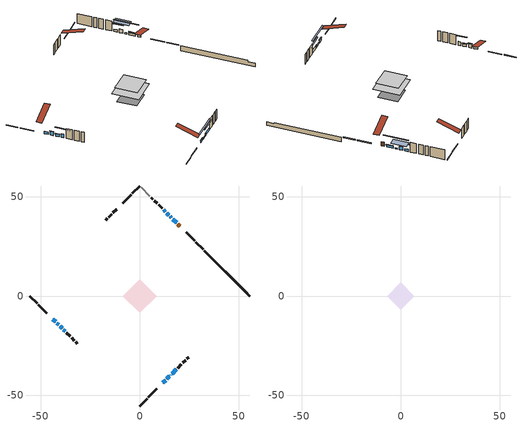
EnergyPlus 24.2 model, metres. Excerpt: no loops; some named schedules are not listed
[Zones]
conditioned space
 floor outside (Floor1 construction): -3.12,0 0,3.12 3.12,0 0,-3.12 z1.53
 floor adiabatic (AdiabaticFloorConstruction): -8.46,0 0,8.46 8.46,0 0,-8.46 z3.97
 floor foundation (Slab1 construction): -6.04,0 0,6.04 6.04,0 0,-6.04 z-0.73
 wall outside (RimJoist1 construction): 0,-55.49 3.68,-51.81 / -55.49,0 -51.81,-3.68 / 0,55.49 -3.68,51.81 / 31.98,23.5 28.31,27.18 z1.53:1.83
 wall outside (RimJoist2 construction): 4.33,-51.15 8.62,-46.87 / -51.15,-4.33 -46.87,-8.62 / -4.33,51.15 -8.62,46.87 / 27.65,27.84 23.37,32.12 z1.53:1.83
 wall outside (AdiabaticWallConstruction 1): 20.27,35.21 19.29,36.19 z1.53:3.56
 wall outside (AdiabaticWallConstruction): -43.78,-11.71 -42.48,-13 / -40.22,-15.27 -39.14,-16.35 / 15.58,-39.91 15.69,-39.8 z1.53:2.75; 18.64,36.85 16.66,38.83 / 12.98,42.5 12,43.49 z1.53:2.6; 11.71,-43.78 13,-42.48 z1.53:2.57; -41.83,-13.66 -40.87,-14.61 / 14.72,40.77 13.64,41.85 / -38.48,-17 -37.62,-17.87 z1.53:3.36; 16.01,39.48 15.37,40.11 / 13.66,-41.83 14.92,-40.57 z1.53:2.14; 16.34,-39.15 18.5,-36.99 z1.53:2.88
 wall outside (Wall1 construction): 19.15,-36.33 21.03,-34.45 / -36.96,-18.52 -35.08,-20.4 / -11.71,43.78 -13.59,41.9 / 11.34,44.15 9.46,46.03 z1.53:6.41
 wall outside (Wall2 construction): 21.69,-33.8 23.16,-32.32 / -34.43,-21.06 -32.95,-22.54 / -14.25,41.24 -15.72,39.77 / 8.8,46.68 7.33,48.16 z1.53:6.41
 wall outside (Wall3 construction): 23.82,-31.67 24.68,-30.81 / -32.3,-23.19 -31.44,-24.05 / -16.38,39.11 -17.23,38.25 / 6.67,48.81 5.82,49.67 z1.53:6.41
 wall foundation (FoundationWall1 construction): 32.64,22.85,-0.73 32.64,22.85,1.53 53.2,2.28,1.53 53.2,2.28,1.03 55.49,0,1.03 55.49,0,-0.73
 wall adiabatic (Wall4 construction): 5.16,50.33 0.66,54.83 z1.53:6.41
 window (WindowConstruction 8): -43.78,-11.71 -42.48,-13 z1.53:2.75
 window (WindowConstruction 4): 18.64,36.85 16.66,38.83 z1.53:2.6
 window (WindowConstruction 5): 11.71,-43.78 13,-42.48 z1.53:2.57
 window (WindowConstruction 6): -41.83,-13.66 -40.87,-14.61 z1.53:3.36
 window (WindowConstruction 7): -40.22,-15.27 -39.14,-16.35 z1.53:2.75
 window (WindowConstruction 10): 16,39.48 15.38,40.11 z1.53:2.14
 window (WindowConstruction 11): 13.66,-41.83 14.92,-40.57 z1.53:2.14
 window (WindowConstruction 9): 15.58,-39.91 15.68,-39.8 z1.53:2.75
 window (WindowConstruction): 14.72,40.77 13.64,41.85 z1.53:3.36
 window (WindowConstruction 1): 12.98,42.5 12,43.49 z1.53:2.6
 window (WindowConstruction 2): 16.34,-39.15 18.5,-36.99 z1.53:2.88
 window (WindowConstruction 3): -38.48,-17.01 -37.62,-17.87 z1.53:3.36
 door (Door): 20.27,35.21 19.29,36.19 z1.53:3.56
 ceiling adiabatic (AdiabaticFloorConstruction): 0,-8.46 8.46,0 0,8.46 -8.46,0 z3.97
attic - vented
 floor to conditioned space (Floor2 construction Reversed): -6.93,0 0,6.93 6.93,0 0,-6.93 z6.41
 roof outside (Roof1 construction): 11.05,-44.43,6.41 4.3,-37.68,9.59 2.53,-39.46,9.59 9.28,-46.21,6.41; -44.43,-11.05,6.41 -37.68,-4.3,9.59 -39.46,-2.53,9.59 -46.21,-9.28,6.41; -11.05,44.43,6.41 -4.3,37.68,9.59 -2.53,39.46,9.59 -9.28,46.21,6.41; 20.93,34.56,6.41 14.18,27.81,9.59 15.96,26.03,9.59 22.71,32.78,6.41
shading: 16.52,38.97 18.78,36.71 19.07,37 16.81,39.26 z2.8; 13.15,-42.34 11.57,-43.92 11.86,-44.21 13.44,-42.63 z2.77; -40.73,-14.76 -41.97,-13.52 -42.26,-13.81 -41.02,-15.05 z3.56; -39,-16.49 -40.36,-15.13 -40.65,-15.42 -39.29,-16.78 z2.95; 11.78,43.7 19.6,35.89 19.89,36.18 12.07,44 z7.22; 18.51,-36.97 10.07,-45.42 10.36,-45.71 18.8,-37.27 z7.22; 11.77,43.71 16.58,38.9 18.74,41.06 13.93,45.87 z6; 10.13,45.36 14.85,40.64 15.14,40.93 10.42,45.65 z5.24; 20.36,-35.12 14.48,-41.01 14.77,-41.3 20.65,-35.41 z5.52; -35.75,-19.73 -40.35,-15.14 -40.64,-15.43 -36.04,-20.02 z6
[Building]
Building 1: Terrain=Suburbs
[Site:Location]
Toronto City Centre_ON: Latitude {deg}=43.63; Longitude {deg}=-79.39; Time Zone {hr}=-5; Elevation {m}=77; Keep Site Location Information=Yes
[Site:GroundTemperature:Shallow]
5.01852, 3.26908, 3.12898, 3.95918, 7.29196, 10.6092, 13.4851, 15.3069, 15.4617, 13.9799, 11.1774, 7.9619
[Site:WaterMainsTemperature]
Calculation Method=Schedule; Temperature Schedule=mains temperature schedule
[Material] Roughness=Rough; Thermal Absorptance=0.9
Name | Thickness {m} | Conductivity {W/m-K} | Density {kg/m3} | Specific Heat {J/kg-K} | Solar Absorptance | Visible Absorptance
asphalt or fiberglass shingles | 0.00635 | 0.162714 | 1121.4 | 1465.45 | 0.4 | 0.4
ceiling loosefill ins | 0.0846667 | 0.0480833 | 16.02 | 1046.75 | 0.7 | 0.7
ceiling stud and cavity | 0.1397 | 1.72459 | 65.682 | 1177.47 | 0.7 | 0.7
concrete 4.0 in. | 0.1016 | 1.803125 | 2242.8 | 837.4 | 0.7 | 0.7
concrete 8.0 in. | 0.2032 | 1.803125 | 2242.8 | 837.4 | 0.7 | 0.7
door material | 0.04445 | 0.053851 | 512.64 | 1214.23 | 0.7 | 0.7
exterior vertical ins | 0.0457286 | 0.029427 | 32.04 | 1214.23 | 0.7 | 0.7
floor covering | 0.0127 | 0.0433444 | 54.468 | 1339.84 | 0.6 | 0.6
floor rigid ins | 0.051816 | 0.029427 | 32.04 | 1214.23 | 0.7 | 0.7
floor rigid ins 1; wall rigid ins | 0.512978 | 0.029427 | 32.04 | 1214.23 | 0.7 | 0.7
floor stud and cavity | 0.1397 | 0.498361 | 92.3553 | 1139.71 | 0.7 | 0.7
floor stud and cavity 1 | 0.1397 | 1.75129 | 37.0049 | 1207.88 | 0.7 | 0.7
furniture material conditioned space 1 | 0.1524 | 0.115458 | 640.8 | 1214.23 | 0.6 | 0.6
gypsum board | 0.0127 | 0.160291 | 801 | 837.4 | 0.6 | 0.6
gypsum board 1 | 0.0127 | 0.160291 | 801 | 837.4 | 0.7 | 0.7
osb sheathing 0.5 in. | 0.0127 | 0.115458 | 512.64 | 1214.23 | 0.7 | 0.7
osb sheathing 0.5 in. 1 | 0.0127 | 0.115458 | 512.64 | 1214.23 | 0.4 | 0.4
osb sheathing 0.75 in. | 0.01905 | 0.115458 | 512.64 | 1214.23 | 0.7 | 0.7
osb sheathing 2.0 in. | 0.0508 | 0.115458 | 512.64 | 1214.23 | 0.7 | 0.7
rim joist stud and cavity | 0.0508 | 0.0452492 | 125.044 | 1163.47 | 0.6 | 0.6
rim joist stud and cavity 1 | 0.0508 | 0.029095 | 125.044 | 1163.47 | 0.6 | 0.6
wall stud and cavity | 0.1397 | 0.0814562 | 139.0536 | 1170.24 | 0.7 | 0.7
wall stud and cavity 1 | 0.1397 | 0.0944506 | 139.0536 | 1170.24 | 0.7 | 0.7
wall stud and cavity 2 | 0.1397 | 0.10763 | 139.0536 | 1170.24 | 0.7 | 0.7
wall stud and cavity 3 | 0.1397 | 0.0743881 | 139.0536 | 1170.24 | 0.7 | 0.7
wall stud and cavity 4 | 0.0889 | 0.380278 | 52.3479 | 1209.89 | 0.7 | 0.7
wall stud and cavity 5 | 0.0889 | 0.391764 | 83.0341 | 1211.67 | 0.7 | 0.7
wood siding | 0.0254 | 0.102417 | 544.68 | 1172.36 | 0.4 | 0.4
wood siding 1; wood siding 2; wood siding 3 | 0.0254 | 0.102417 | 544.68 | 1172.36 | 0.7 | 0.7
[WindowMaterial:SimpleGlazingSystem]
Name | U-Factor {W/m2-K} | Solar Heat Gain Coefficient
WindowMaterial | 3.94791 | 0.63
WindowMaterial 1 | 7.05719 | 0.76
WindowMaterial 2 | 6.958389 | 0.77
WindowMaterial 3 | 2.59939 | 0.51
WindowMaterial 4 | 7.23604 | 0.73
WindowMaterial 5 | 2.396116 | 0.64
WindowMaterial 6 | 2.418828 | 0.63
WindowMaterial 7 | 6.662 | 0.76
WindowMaterial 8 | 7.0816 | 0.65
WindowMaterial 9 | 7.51881 | 0.69
[Construction]
AdiabaticFloorConstruction: floor stud and cavity 1, floor rigid ins 1, osb sheathing 0.75 in., floor covering
AdiabaticWallConstruction: wood siding 2, wall rigid ins, wall stud and cavity 4, gypsum board
AdiabaticWallConstruction 1: wood siding 3, wall rigid ins, wall stud and cavity 4, gypsum board
Door: door material
Floor1 construction: floor stud and cavity, floor rigid ins, osb sheathing 0.75 in., floor covering
Floor2 construction Reversed: gypsum board, ceiling stud and cavity, ceiling loosefill ins
FoundationWall1 construction: concrete 8.0 in., gypsum board 1
furniture construction conditioned space 1: furniture material conditioned space 1
PartitionWallConstruction: gypsum board, wall stud and cavity 5, gypsum board
RimJoist1 construction: wood siding 1, osb sheathing 2.0 in., rim joist stud and cavity
RimJoist2 construction: wood siding 1, osb sheathing 2.0 in., rim joist stud and cavity 1
Roof1 construction: asphalt or fiberglass shingles
Slab1 construction: concrete 4.0 in.
Wall1 construction: wood siding, osb sheathing 0.5 in., wall stud and cavity, gypsum board
Wall2 construction: wood siding, osb sheathing 0.5 in., wall stud and cavity 1, gypsum board
Wall3 construction: wood siding, osb sheathing 0.5 in., wall stud and cavity 2, gypsum board
Wall4 construction: osb sheathing 0.5 in. 1, wall stud and cavity 3, gypsum board
WindowConstruction: WindowMaterial
WindowConstruction 1; WindowConstruction 4: WindowMaterial 1
WindowConstruction 10; WindowConstruction 11: WindowMaterial 9
WindowConstruction 2: WindowMaterial 2
WindowConstruction 3: WindowMaterial 3
WindowConstruction 5: WindowMaterial 4
WindowConstruction 6: WindowMaterial 5
WindowConstruction 7: WindowMaterial 6
WindowConstruction 8: WindowMaterial 7
WindowConstruction 9: WindowMaterial 8
[Zone] Multiplier=1; Part of Total Floor Area=Yes
Name | Volume {m3}
attic - vented | 49.6207
conditioned space | 550.5
[Space]
Name | Zone | Volume {m3}
attic - vented 1 | attic - vented | 49.6207
conditioned space 1 | conditioned space | 550.5
[ZoneInfiltration:EffectiveLeakageArea]
infil attic - vented 1: Zone or Space=attic - vented 1; Schedule=Always On Discrete; Effective Air Leakage Area {cm2}=4044.63; Stack Coefficient=0.000221276; Wind Coefficient=1.00505e-05
[ZoneMixing]
whole house fan mix: Zone or Space=attic - vented; Schedule=Always On Continuous; Design Flow Rate Calculation Method=Flow/Zone; Design Flow Rate {m3/s}=0; Source Zone or Space=conditioned space
[SurfaceProperty:ExposedFoundationPerimeter]
Slab1: Exposed Perimeter Calculation Method=TotalExposedPerimeter; Total Exposed Perimeter {m}=32.309
[InternalMass] Zone or ZoneList=conditioned space; Space or SpaceList=conditioned space 1
Name | Construction | Surface Area {m2}
furniture mass conditioned space 1 | furniture construction conditioned space 1 | 94.2163
partition wall mass | PartitionWallConstruction | 235.541
[Lights]
interior lighting: Zone or ZoneList or Space or SpaceList=conditioned space 1; Schedule=interior lighting schedule; Design Level Calculation Method=LightingLevel; Lighting Level {W}=343.2; Return Air Fraction=0; Fraction Radiant=0.6; Fraction Visible=0.2; Fraction Replaceable=1
[People]
occupants: Zone or ZoneList or Space or SpaceList=conditioned space 1; Number of People Schedule=occupants schedule; Number of People Calculation Method=People; Number of People=3; Fraction Radiant=0.314171; Sensible Heat Fraction=0.56303; Activity Level Schedule=occupants activity schedule; Carbon Dioxide Generation Rate {m3/s-W}=0; Enable ASHRAE 55 Comfort Warnings=No; Mean Radiant Temperature Calculation Type=EnclosureAveraged
[ElectricEquipment] Zone or ZoneList or Space or SpaceList=conditioned space 1; Design Level Calculation Method=EquipmentLevel
Name | Schedule | Design Level {W} | Fraction Latent | Fraction Radiant | Fraction Lost
clothes dryer | clothes dryer schedule | 140.772 | 0.015 | 0.081 | 0.85
clothes washer | clothes washer schedule | 32.1985 | 0.03 | 0.162 | 0.7
cooking range | cooking range schedule | 208.969 | 0.08 | 0.432 | 0.2
dishwasher | dishwasher schedule | 66.8632 | 0.3 | 0.18 | 0.4
fridge | fridge schedule | 72.9452 | 0 | 0.6 | 0
mech vent house fan | mech vent house fan schedule | 0 | 0 | 0 | 1
mech vent house fan cfis | mech vent house fan cfis schedule | 0 | 0 | 0 | 0
mech vent range fan 0 | mech vent range fan 0 schedule | 57 | 0 | 0 | 1
misc plug loads | misc plug loads schedule | 494.7 | 0.045 | 0.513 | 0.1
whole house fan | Always On Discrete | 0 | 0 | 0 | 1
[OtherEquipment] Zone or ZoneList or Space or SpaceList=conditioned space 1; Design Level Calculation Method=EquipmentLevel
Name | Fuel Type | Schedule | Design Level {W} | Fraction Latent | Fraction Radiant | Fraction Lost
clothes dryer 1 | Electricity | clothes dryer schedule | 0 | 0.015 | 0.081 | 0.85
cooking range 1 | Electricity | cooking range schedule | 0 | 0.08 | 0.432 | 0.2
general water use latent | None | general water use schedule | 59.3978 | 1 | 0 | 0
general water use sensible | None | general water use schedule | -58.539 | 0 | 0.6 | 0
mech vent house fan latent load | None | Always On Discrete | 0 | 1 | 0 | 0
mech vent house fan sensible load | None | Always On Discrete | 0 | 0 | 0 | 0
water heater energy adjustment1 | NaturalGas | Always On Discrete | 0.01 | 0 | 0 | 1
[ZoneInfiltration:DesignFlowRate] Zone or ZoneList or Space or SpaceList=conditioned space 1; Schedule=Always On Discrete; Design Flow Rate Calculation Method=Flow/Zone; Design Flow Rate {m3/s}=0
infil flow; natural vent flow; whole house fan flow
[Foundation:Kiva]
Foundation Kiva 1: Initial Indoor Air Temperature {C}=18; Wall Height Above Grade {m}=1.53; Wall Depth Below Slab {m}=0.2032; Custom Block Material Name 1=exterior vertical ins; Custom Block Depth 1 {m}=2.26; Custom Block X Position 1 {m}=0.2159; Custom Block Z Position 1 {m}=0
[Foundation:Kiva:Settings]
Soil Conductivity {W/m-K}=0.849921; Soil Density {kg/m3}=1842.3; Soil Specific Heat {J/kg-K}=418.7; Ground Solar Absorptivity=0.9; Ground Thermal Absorptivity=0.9; Ground Surface Roughness {m}=0.03; Far-Field Width {m}=40; Deep-Ground Boundary Condition=ZeroFlux; Deep-Ground Depth {m}=40; Minimum Cell Dimension {m}=0.2; Maximum Cell Growth Coefficient=3; Simulation Timestep=Timestep
[Exterior:Lights]
exterior lighting: Schedule=exterior lighting schedule; Design Level {W}=75.6
[Schedule:Constant]
Name | Hourly Value
Always On Continuous; mech vent house fan schedule; mech vent house fan cfis schedule; Always On Discrete | 1
occupants activity schedule | 117.228
fridge schedule | 0
[Schedule:Week:Daily]
interior lighting schedule Week Rule - Jan1-Jan27: interior lighting schedule day, interior lighting schedule day, interior lighting schedule day, interior lighting schedule day, interior lighting schedule day, interior lighting schedule day, interior lighting schedule day, interior lighting schedule default day, interior lighting schedule default day, interior lighting schedule default day, interior lighting schedule default day, interior lighting schedule default day
interior lighting schedule Week Rule - Jan28-Feb3: interior lighting schedule day, interior lighting schedule day, interior lighting schedule day, interior lighting schedule day, interior lighting schedule day 1, interior lighting schedule day 1, interior lighting schedule day 1, interior lighting schedule default day, interior lighting schedule default day, interior lighting schedule default day, interior lighting schedule default day, interior lighting schedule default day
interior lighting schedule Week Rule - Feb4-Feb24: interior lighting schedule day 1, interior lighting schedule day 1, interior lighting schedule day 1, interior lighting schedule day 1, interior lighting schedule day 1, interior lighting schedule day 1, interior lighting schedule day 1, interior lighting schedule default day, interior lighting schedule default day, interior lighting schedule default day, interior lighting schedule default day, interior lighting schedule default day
interior lighting schedule Week Rule - Feb25-Mar3: interior lighting schedule day 1, interior lighting schedule day 1, interior lighting schedule day 1, interior lighting schedule day 1, interior lighting schedule day 2, interior lighting schedule day 2, interior lighting schedule day 2, interior lighting schedule default day, interior lighting schedule default day, interior lighting schedule default day, interior lighting schedule default day, interior lighting schedule default day
interior lighting schedule Week Rule - Mar4-Mar31: interior lighting schedule day 2, interior lighting schedule day 2, interior lighting schedule day 2, interior lighting schedule day 2, interior lighting schedule day 2, interior lighting schedule day 2, interior lighting schedule day 2, interior lighting schedule default day, interior lighting schedule default day, interior lighting schedule default day, interior lighting schedule default day, interior lighting schedule default day
interior lighting schedule Week Rule - Apr1-Apr28: interior lighting schedule day 3, interior lighting schedule day 3, interior lighting schedule day 3, interior lighting schedule day 3, interior lighting schedule day 3, interior lighting schedule day 3, interior lighting schedule day 3, interior lighting schedule default day, interior lighting schedule default day, interior lighting schedule default day, interior lighting schedule default day, interior lighting schedule default day
interior lighting schedule Week Rule - Apr29-May5: interior lighting schedule day 3, interior lighting schedule day 3, interior lighting schedule day 4, interior lighting schedule day 4, interior lighting schedule day 4, interior lighting schedule day 4, interior lighting schedule day 4, interior lighting schedule default day, interior lighting schedule default day, interior lighting schedule default day, interior lighting schedule default day, interior lighting schedule default day
interior lighting schedule Week Rule - May6-May26: interior lighting schedule day 4, interior lighting schedule day 4, interior lighting schedule day 4, interior lighting schedule day 4, interior lighting schedule day 4, interior lighting schedule day 4, interior lighting schedule day 4, interior lighting schedule default day, interior lighting schedule default day, interior lighting schedule default day, interior lighting schedule default day, interior lighting schedule default day
interior lighting schedule Week Rule - May27-Jun2: interior lighting schedule day 4, interior lighting schedule day 4, interior lighting schedule day 4, interior lighting schedule day 4, interior lighting schedule day 4, interior lighting schedule day 5, interior lighting schedule day 5, interior lighting schedule default day, interior lighting schedule default day, interior lighting schedule default day, interior lighting schedule default day, interior lighting schedule default day
interior lighting schedule Week Rule - Jun3-Jun30: interior lighting schedule day 5, interior lighting schedule day 5, interior lighting schedule day 5, interior lighting schedule day 5, interior lighting schedule day 5, interior lighting schedule day 5, interior lighting schedule day 5, interior lighting schedule default day, interior lighting schedule default day, interior lighting schedule default day, interior lighting schedule default day, interior lighting schedule default day
interior lighting schedule Week Rule - Jul1-Jul28: interior lighting schedule day 6, interior lighting schedule day 6, interior lighting schedule day 6, interior lighting schedule day 6, interior lighting schedule day 6, interior lighting schedule day 6, interior lighting schedule day 6, interior lighting schedule default day, interior lighting schedule default day, interior lighting schedule default day, interior lighting schedule default day, interior lighting schedule default day
interior lighting schedule Week Rule - Jul29-Aug4: interior lighting schedule day 6, interior lighting schedule day 6, interior lighting schedule day 6, interior lighting schedule day 7, interior lighting schedule day 7, interior lighting schedule day 7, interior lighting schedule day 7, interior lighting schedule default day, interior lighting schedule default day, interior lighting schedule default day, interior lighting schedule default day, interior lighting schedule default day
interior lighting schedule Week Rule - Aug5-Aug25: interior lighting schedule day 7, interior lighting schedule day 7, interior lighting schedule day 7, interior lighting schedule day 7, interior lighting schedule day 7, interior lighting schedule day 7, interior lighting schedule day 7, interior lighting schedule default day, interior lighting schedule default day, interior lighting schedule default day, interior lighting schedule default day, interior lighting schedule default day
interior lighting schedule Week Rule - Aug26-Sep1: interior lighting schedule day 7, interior lighting schedule day 7, interior lighting schedule day 7, interior lighting schedule day 7, interior lighting schedule day 7, interior lighting schedule day 7, interior lighting schedule day 8, interior lighting schedule default day, interior lighting schedule default day, interior lighting schedule default day, interior lighting schedule default day, interior lighting schedule default day
interior lighting schedule Week Rule - Sep2-Sep29: interior lighting schedule day 8, interior lighting schedule day 8, interior lighting schedule day 8, interior lighting schedule day 8, interior lighting schedule day 8, interior lighting schedule day 8, interior lighting schedule day 8, interior lighting schedule default day, interior lighting schedule default day, interior lighting schedule default day, interior lighting schedule default day, interior lighting schedule default day
interior lighting schedule Week Rule - Sep30-Oct6: interior lighting schedule day 8, interior lighting schedule day 9, interior lighting schedule day 9, interior lighting schedule day 9, interior lighting schedule day 9, interior lighting schedule day 9, interior lighting schedule day 9, interior lighting schedule default day, interior lighting schedule default day, interior lighting schedule default day, interior lighting schedule default day, interior lighting schedule default day
interior lighting schedule Week Rule - Oct7-Oct27: interior lighting schedule day 9, interior lighting schedule day 9, interior lighting schedule day 9, interior lighting schedule day 9, interior lighting schedule day 9, interior lighting schedule day 9, interior lighting schedule day 9, interior lighting schedule default day, interior lighting schedule default day, interior lighting schedule default day, interior lighting schedule default day, interior lighting schedule default day
interior lighting schedule Week Rule - Oct28-Nov3: interior lighting schedule day 9, interior lighting schedule day 9, interior lighting schedule day 9, interior lighting schedule day 9, interior lighting schedule day 10, interior lighting schedule day 10, interior lighting schedule day 10, interior lighting schedule default day, interior lighting schedule default day, interior lighting schedule default day, interior lighting schedule default day, interior lighting schedule default day
interior lighting schedule Week Rule - Nov4-Nov24: interior lighting schedule day 10, interior lighting schedule day 10, interior lighting schedule day 10, interior lighting schedule day 10, interior lighting schedule day 10, interior lighting schedule day 10, interior lighting schedule day 10, interior lighting schedule default day, interior lighting schedule default day, interior lighting schedule default day, interior lighting schedule default day, interior lighting schedule default day
interior lighting schedule Week Rule - Nov25-Dec1: interior lighting schedule day 10, interior lighting schedule day 10, interior lighting schedule day 10, interior lighting schedule day 10, interior lighting schedule day 10, interior lighting schedule day 10, interior lighting schedule day 11, interior lighting schedule default day, interior lighting schedule default day, interior lighting schedule default day, interior lighting schedule default day, interior lighting schedule default day
interior lighting schedule Week Rule - Dec2-Dec31: interior lighting schedule day 11, interior lighting schedule day 11, interior lighting schedule day 11, interior lighting schedule day 11, interior lighting schedule day 11, interior lighting schedule day 11, interior lighting schedule day 11, interior lighting schedule default day, interior lighting schedule default day, interior lighting schedule default day, interior lighting schedule default day, interior lighting schedule default day
occupants schedule Week Rule - Jan1-Dec31: occupants schedule day, occupants schedule day, occupants schedule day, occupants schedule day, occupants schedule day, occupants schedule day, occupants schedule day, occupants schedule default day, occupants schedule default day, occupants schedule default day, occupants schedule default day, occupants schedule default day
clothes dryer schedule Week Rule - Jan1-Dec31: clothes dryer schedule day, clothes dryer schedule day, clothes dryer schedule day, clothes dryer schedule day, clothes dryer schedule day, clothes dryer schedule day, clothes dryer schedule day, clothes dryer schedule default day, clothes dryer schedule default day, clothes dryer schedule default day, clothes dryer schedule default day, clothes dryer schedule default day
clothes washer schedule Week Rule - Jan1-Dec31: clothes washer schedule day, clothes washer schedule day, clothes washer schedule day, clothes washer schedule day, clothes washer schedule day, clothes washer schedule day, clothes washer schedule day, clothes washer schedule default day, clothes washer schedule default day, clothes washer schedule default day, clothes washer schedule default day, clothes washer schedule default day
cooking range schedule Week Rule - Jan1-Dec31: cooking range schedule day, cooking range schedule day, cooking range schedule day, cooking range schedule day, cooking range schedule day, cooking range schedule day, cooking range schedule day, cooking range schedule default day, cooking range schedule default day, cooking range schedule default day, cooking range schedule default day, cooking range schedule default day
dishwasher schedule Week Rule - Jan1-Dec31: dishwasher schedule day, dishwasher schedule day, dishwasher schedule day, dishwasher schedule day, dishwasher schedule day, dishwasher schedule day, dishwasher schedule day, dishwasher schedule default day, dishwasher schedule default day, dishwasher schedule default day, dishwasher schedule default day, dishwasher schedule default day
mech vent range fan 0 schedule Week Rule - Jan1-Dec31: mech vent range fan 0 schedule day, mech vent range fan 0 schedule day, mech vent range fan 0 schedule day, mech vent range fan 0 schedule day, mech vent range fan 0 schedule day, mech vent range fan 0 schedule day, mech vent range fan 0 schedule day, mech vent range fan 0 schedule default day, mech vent range fan 0 schedule default day, mech vent range fan 0 schedule default day, mech vent range fan 0 schedule default day, mech vent range fan 0 schedule default day
misc plug loads schedule Week Rule - Jan1-Dec31: misc plug loads schedule day, misc plug loads schedule day, misc plug loads schedule day, misc plug loads schedule day, misc plug loads schedule day, misc plug loads schedule day, misc plug loads schedule day, misc plug loads schedule default day, misc plug loads schedule default day, misc plug loads schedule default day, misc plug loads schedule default day, misc plug loads schedule default day
general water use schedule Week Rule - Jan1-Dec31: general water use schedule day, general water use schedule day, general water use schedule day, general water use schedule day, general water use schedule day, general water use schedule day, general water use schedule day, general water use schedule default day, general water use schedule default day, general water use schedule default day, general water use schedule default day, general water use schedule default day
exterior lighting schedule Week Rule - Jan1-Jan27: exterior lighting schedule day, exterior lighting schedule day, exterior lighting schedule day, exterior lighting schedule day, exterior lighting schedule day, exterior lighting schedule day, exterior lighting schedule day, exterior lighting schedule default day, exterior lighting schedule default day, exterior lighting schedule default day, exterior lighting schedule default day, exterior lighting schedule default day
exterior lighting schedule Week Rule - Jan28-Feb3: exterior lighting schedule day, exterior lighting schedule day, exterior lighting schedule day, exterior lighting schedule day, exterior lighting schedule day 1, exterior lighting schedule day 1, exterior lighting schedule day 1, exterior lighting schedule default day, exterior lighting schedule default day, exterior lighting schedule default day, exterior lighting schedule default day, exterior lighting schedule default day
exterior lighting schedule Week Rule - Feb4-Feb24: exterior lighting schedule day 1, exterior lighting schedule day 1, exterior lighting schedule day 1, exterior lighting schedule day 1, exterior lighting schedule day 1, exterior lighting schedule day 1, exterior lighting schedule day 1, exterior lighting schedule default day, exterior lighting schedule default day, exterior lighting schedule default day, exterior lighting schedule default day, exterior lighting schedule default day
exterior lighting schedule Week Rule - Feb25-Mar3: exterior lighting schedule day 1, exterior lighting schedule day 1, exterior lighting schedule day 1, exterior lighting schedule day 1, exterior lighting schedule day 2, exterior lighting schedule day 2, exterior lighting schedule day 2, exterior lighting schedule default day, exterior lighting schedule default day, exterior lighting schedule default day, exterior lighting schedule default day, exterior lighting schedule default day
exterior lighting schedule Week Rule - Mar4-Mar31: exterior lighting schedule day 2, exterior lighting schedule day 2, exterior lighting schedule day 2, exterior lighting schedule day 2, exterior lighting schedule day 2, exterior lighting schedule day 2, exterior lighting schedule day 2, exterior lighting schedule default day, exterior lighting schedule default day, exterior lighting schedule default day, exterior lighting schedule default day, exterior lighting schedule default day
exterior lighting schedule Week Rule - Apr1-Apr28: exterior lighting schedule day 3, exterior lighting schedule day 3, exterior lighting schedule day 3, exterior lighting schedule day 3, exterior lighting schedule day 3, exterior lighting schedule day 3, exterior lighting schedule day 3, exterior lighting schedule default day, exterior lighting schedule default day, exterior lighting schedule default day, exterior lighting schedule default day, exterior lighting schedule default day
exterior lighting schedule Week Rule - Apr29-May5: exterior lighting schedule day 3, exterior lighting schedule day 3, exterior lighting schedule day 4, exterior lighting schedule day 4, exterior lighting schedule day 4, exterior lighting schedule day 4, exterior lighting schedule day 4, exterior lighting schedule default day, exterior lighting schedule default day, exterior lighting schedule default day, exterior lighting schedule default day, exterior lighting schedule default day
exterior lighting schedule Week Rule - May6-May26: exterior lighting schedule day 4, exterior lighting schedule day 4, exterior lighting schedule day 4, exterior lighting schedule day 4, exterior lighting schedule day 4, exterior lighting schedule day 4, exterior lighting schedule day 4, exterior lighting schedule default day, exterior lighting schedule default day, exterior lighting schedule default day, exterior lighting schedule default day, exterior lighting schedule default day
exterior lighting schedule Week Rule - May27-Jun2: exterior lighting schedule day 4, exterior lighting schedule day 4, exterior lighting schedule day 4, exterior lighting schedule day 4, exterior lighting schedule day 4, exterior lighting schedule day 5, exterior lighting schedule day 5, exterior lighting schedule default day, exterior lighting schedule default day, exterior lighting schedule default day, exterior lighting schedule default day, exterior lighting schedule default day
exterior lighting schedule Week Rule - Jun3-Jun30: exterior lighting schedule day 5, exterior lighting schedule day 5, exterior lighting schedule day 5, exterior lighting schedule day 5, exterior lighting schedule day 5, exterior lighting schedule day 5, exterior lighting schedule day 5, exterior lighting schedule default day, exterior lighting schedule default day, exterior lighting schedule default day, exterior lighting schedule default day, exterior lighting schedule default day
exterior lighting schedule Week Rule - Jul1-Jul28: exterior lighting schedule day 6, exterior lighting schedule day 6, exterior lighting schedule day 6, exterior lighting schedule day 6, exterior lighting schedule day 6, exterior lighting schedule day 6, exterior lighting schedule day 6, exterior lighting schedule default day, exterior lighting schedule default day, exterior lighting schedule default day, exterior lighting schedule default day, exterior lighting schedule default day
exterior lighting schedule Week Rule - Jul29-Aug4: exterior lighting schedule day 6, exterior lighting schedule day 6, exterior lighting schedule day 6, exterior lighting schedule day 7, exterior lighting schedule day 7, exterior lighting schedule day 7, exterior lighting schedule day 7, exterior lighting schedule default day, exterior lighting schedule default day, exterior lighting schedule default day, exterior lighting schedule default day, exterior lighting schedule default day
exterior lighting schedule Week Rule - Aug5-Aug25: exterior lighting schedule day 7, exterior lighting schedule day 7, exterior lighting schedule day 7, exterior lighting schedule day 7, exterior lighting schedule day 7, exterior lighting schedule day 7, exterior lighting schedule day 7, exterior lighting schedule default day, exterior lighting schedule default day, exterior lighting schedule default day, exterior lighting schedule default day, exterior lighting schedule default day
exterior lighting schedule Week Rule - Aug26-Sep1: exterior lighting schedule day 7, exterior lighting schedule day 7, exterior lighting schedule day 7, exterior lighting schedule day 7, exterior lighting schedule day 7, exterior lighting schedule day 7, exterior lighting schedule day 8, exterior lighting schedule default day, exterior lighting schedule default day, exterior lighting schedule default day, exterior lighting schedule default day, exterior lighting schedule default day
exterior lighting schedule Week Rule - Sep2-Sep29: exterior lighting schedule day 8, exterior lighting schedule day 8, exterior lighting schedule day 8, exterior lighting schedule day 8, exterior lighting schedule day 8, exterior lighting schedule day 8, exterior lighting schedule day 8, exterior lighting schedule default day, exterior lighting schedule default day, exterior lighting schedule default day, exterior lighting schedule default day, exterior lighting schedule default day
exterior lighting schedule Week Rule - Sep30-Oct6: exterior lighting schedule day 8, exterior lighting schedule day 9, exterior lighting schedule day 9, exterior lighting schedule day 9, exterior lighting schedule day 9, exterior lighting schedule day 9, exterior lighting schedule day 9, exterior lighting schedule default day, exterior lighting schedule default day, exterior lighting schedule default day, exterior lighting schedule default day, exterior lighting schedule default day
exterior lighting schedule Week Rule - Oct7-Oct27: exterior lighting schedule day 9, exterior lighting schedule day 9, exterior lighting schedule day 9, exterior lighting schedule day 9, exterior lighting schedule day 9, exterior lighting schedule day 9, exterior lighting schedule day 9, exterior lighting schedule default day, exterior lighting schedule default day, exterior lighting schedule default day, exterior lighting schedule default day, exterior lighting schedule default day
exterior lighting schedule Week Rule - Oct28-Nov3: exterior lighting schedule day 9, exterior lighting schedule day 9, exterior lighting schedule day 9, exterior lighting schedule day 9, exterior lighting schedule day 10, exterior lighting schedule day 10, exterior lighting schedule day 10, exterior lighting schedule default day, exterior lighting schedule default day, exterior lighting schedule default day, exterior lighting schedule default day, exterior lighting schedule default day
exterior lighting schedule Week Rule - Nov4-Nov24: exterior lighting schedule day 10, exterior lighting schedule day 10, exterior lighting schedule day 10, exterior lighting schedule day 10, exterior lighting schedule day 10, exterior lighting schedule day 10, exterior lighting schedule day 10, exterior lighting schedule default day, exterior lighting schedule default day, exterior lighting schedule default day, exterior lighting schedule default day, exterior lighting schedule default day
exterior lighting schedule Week Rule - Nov25-Dec1: exterior lighting schedule day 10, exterior lighting schedule day 10, exterior lighting schedule day 10, exterior lighting schedule day 10, exterior lighting schedule day 10, exterior lighting schedule day 10, exterior lighting schedule day 11, exterior lighting schedule default day, exterior lighting schedule default day, exterior lighting schedule default day, exterior lighting schedule default day, exterior lighting schedule default day
[Schedule:Year]
interior lighting schedule: interior lighting schedule Week Rule - Jan1-Jan27, 1, 1, 1, 27, interior lighting schedule Week Rule - Jan28-Feb3, 1, 28, 2, 3, interior lighting schedule Week Rule - Feb4-Feb24, 2, 4, 2, 24, interior lighting schedule Week Rule - Feb25-Mar3, 2, 25, 3, 3, interior lighting schedule Week Rule - Mar4-Mar31, 3, 4, 3, 31, interior lighting schedule Week Rule - Apr1-Apr28, 4, 1, 4, 28, interior lighting schedule Week Rule - Apr29-May5, 4, 29, 5, 5, interior lighting schedule Week Rule - May6-May26, 5, 6, 5, 26, interior lighting schedule Week Rule - May27-Jun2, 5, 27, 6, 2, interior lighting schedule Week Rule - Jun3-Jun30, 6, 3, 6, 30, interior lighting schedule Week Rule - Jul1-Jul28, 7, 1, 7, 28, interior lighting schedule Week Rule - Jul29-Aug4, 7, 29, 8, 4, interior lighting schedule Week Rule - Aug5-Aug25, 8, 5, 8, 25, interior lighting schedule Week Rule - Aug26-Sep1, 8, 26, 9, 1, interior lighting schedule Week Rule - Sep2-Sep29, 9, 2, 9, 29, interior lighting schedule Week Rule - Sep30-Oct6, 9, 30, 10, 6, interior lighting schedule Week Rule - Oct7-Oct27, 10, 7, 10, 27, interior lighting schedule Week Rule - Oct28-Nov3, 10, 28, 11, 3, interior lighting schedule Week Rule - Nov4-Nov24, 11, 4, 11, 24, interior lighting schedule Week Rule - Nov25-Dec1, 11, 25, 12, 1, interior lighting schedule Week Rule - Dec2-Dec31, 12, 2, 12, 31
occupants schedule: occupants schedule Week Rule - Jan1-Dec31, 1, 1, 12, 31
clothes dryer schedule: clothes dryer schedule Week Rule - Jan1-Dec31, 1, 1, 12, 31
clothes washer schedule: clothes washer schedule Week Rule - Jan1-Dec31, 1, 1, 12, 31
cooking range schedule: cooking range schedule Week Rule - Jan1-Dec31, 1, 1, 12, 31
dishwasher schedule: dishwasher schedule Week Rule - Jan1-Dec31, 1, 1, 12, 31
mech vent range fan 0 schedule: mech vent range fan 0 schedule Week Rule - Jan1-Dec31, 1, 1, 12, 31
misc plug loads schedule: misc plug loads schedule Week Rule - Jan1-Dec31, 1, 1, 12, 31
general water use schedule: general water use schedule Week Rule - Jan1-Dec31, 1, 1, 12, 31
exterior lighting schedule: exterior lighting schedule Week Rule - Jan1-Jan27, 1, 1, 1, 27, exterior lighting schedule Week Rule - Jan28-Feb3, 1, 28, 2, 3, exterior lighting schedule Week Rule - Feb4-Feb24, 2, 4, 2, 24, exterior lighting schedule Week Rule - Feb25-Mar3, 2, 25, 3, 3, exterior lighting schedule Week Rule - Mar4-Mar31, 3, 4, 3, 31, exterior lighting schedule Week Rule - Apr1-Apr28, 4, 1, 4, 28, exterior lighting schedule Week Rule - Apr29-May5, 4, 29, 5, 5, exterior lighting schedule Week Rule - May6-May26, 5, 6, 5, 26, exterior lighting schedule Week Rule - May27-Jun2, 5, 27, 6, 2, exterior lighting schedule Week Rule - Jun3-Jun30, 6, 3, 6, 30, exterior lighting schedule Week Rule - Jul1-Jul28, 7, 1, 7, 28, exterior lighting schedule Week Rule - Jul29-Aug4, 7, 29, 8, 4, exterior lighting schedule Week Rule - Aug5-Aug25, 8, 5, 8, 25, exterior lighting schedule Week Rule - Aug26-Sep1, 8, 26, 9, 1, exterior lighting schedule Week Rule - Sep2-Sep29, 9, 2, 9, 29, exterior lighting schedule Week Rule - Sep30-Oct6, 9, 30, 10, 6, exterior lighting schedule Week Rule - Oct7-Oct27, 10, 7, 10, 27, exterior lighting schedule Week Rule - Oct28-Nov3, 10, 28, 11, 3, exterior lighting schedule Week Rule - Nov4-Nov24, 11, 4, 11, 24, exterior lighting schedule Week Rule - Nov25-Dec1, 11, 25, 12, 1, exterior lighting schedule Week Rule - Dec2-Dec31, 12, 2, 12, 31
[Schedule:Compact]
mains temperature schedule: Through: 01/01, For: AllDays, Until: 24:00, 8.80333, Through: 01/02, For: AllDays, Until: 24:00, 8.74333, Through: 01/03, For: AllDays, Until: 24:00, 8.68389, Through: 01/04, For: AllDays, Until: 24:00, 8.62611, Through: 01/05, For: AllDays, Until: 24:00, 8.56944, Through: 01/06, For: AllDays, Until: 24:00, 8.51389, Through: 01/07, For: AllDays, Until: 24:00, 8.45944, Through: 01/08, For: AllDays, Until: 24:00, 8.40611, Through: 01/09, For: AllDays, Until: 24:00, 8.35389, Through: 01/10, For: AllDays, Until: 24:00, 8.30278, Through: 01/11, For: AllDays, Until: 24:00, 8.25333, Through: 01/12, For: AllDays, Until: 24:00, 8.205, Through: 01/13, For: AllDays, Until: 24:00, 8.15778, Through: 01/14, For: AllDays, Until: 24:00, 8.11222, Through: 01/15, For: AllDays, Until: 24:00, 8.06778, Through: 01/16, For: AllDays, Until: 24:00, 8.02444, Through: 01/17, For: AllDays, Until: 24:00, 7.98222, Through: 01/18, For: AllDays, Until: 24:00, 7.94167, Through: 01/19, For: AllDays, Until: 24:00, 7.90222, Through: 01/20, For: AllDays, Until: 24:00, 7.86444, Through: 01/21, For: AllDays, Until: 24:00, 7.82778, Through: 01/22, For: AllDays, Until: 24:00, 7.79278, Through: 01/23, For: AllDays, Until: 24:00, 7.75889, Through: 01/24, For: AllDays, Until: 24:00, 7.72667, Through: 01/25, For: AllDays, Until: 24:00, 7.69556, Through: 01/26, For: AllDays, Until: 24:00, 7.66611, Through: 01/27, For: AllDays, Until: 24:00, 7.63778, Through: 01/28, For: AllDays, Until: 24:00, 7.61111, Through: 01/29, For: AllDays, Until: 24:00, 7.58556, Through: 01/30, For: AllDays, Until: 24:00, 7.56167, Through: 01/31, For: AllDays, Until: 24:00, 7.53944, Through: 02/01, For: AllDays, Until: 24:00, 7.51833, Through: 02/02, For: AllDays, Until: 24:00, 7.49889, Through: 02/03, For: AllDays, Until: 24:00, 7.48111, Through: 02/04, For: AllDays, Until: 24:00, 7.46444, Through: 02/05, For: AllDays, Until: 24:00, 7.44944, Through: 02/06, For: AllDays, Until: 24:00, 7.43556, Through: 02/07, For: AllDays, Until: 24:00, 7.42333, Through: 02/08, For: AllDays, Until: 24:00, 7.41278, Through: 02/09, For: AllDays, Until: 24:00, 7.40389, Through: 02/10, For: AllDays, Until: 24:00, 7.39611, Through: 02/11, For: AllDays, Until: 24:00, 7.39, Through: 02/12, For: AllDays, Until: 24:00, 7.38556, Through: 02/13, For: AllDays, Until: 24:00, 7.38222, Through: 02/14, For: AllDays, Until: 24:00, 7.38056, Through: 02/15, For: AllDays, Until: 24:00, 7.38056, Through: 02/16, For: AllDays, Until: 24:00, 7.38222, Through: 02/17, For: AllDays, Until: 24:00, 7.385, Through: 02/18, For: AllDays, Until: 24:00, 7.38944, Through: 02/19, For: AllDays, Until: 24:00, 7.395, Through: 02/20, For: AllDays, Until: 24:00, 7.40278, Through: 02/21, For: AllDays, Until: 24:00, 7.41167, Through: 02/22, For: AllDays, Until: 24:00, 7.42222, Through: 02/23, For: AllDays, Until: 24:00, 7.43389, Through: 02/24, For: AllDays, Until: 24:00, 7.44722, Through: 02/25, For: AllDays, Until: 24:00, 7.46222, Through: 02/26, For: AllDays, Until: 24:00, 7.47833, Through: 02/27, For: AllDays, Until: 24:00, 7.49611, Through: 02/28, For: AllDays, Until: 24:00, 7.51556, Through: 03/01, For: AllDays, Until: 24:00, 7.53667, Through: 03/02, For: AllDays, Until: 24:00, 7.55889, Through: 03/03, For: AllDays, Until: 24:00, 7.58222, Through: 03/04, For: AllDays, Until: 24:00, 7.60722, Through: 03/05, For: AllDays, Until: 24:00, 7.63389, Through: 03/06, For: AllDays, Until: 24:00, 7.66222, Through: 03/07, For: AllDays, Until: 24:00, 7.69111, Through: 03/08, For: AllDays, Until: 24:00, 7.72222, Through: 03/09, For: AllDays, Until: 24:00, 7.75444, Through: 03/10, For: AllDays, Until: 24:00, 7.78778, Through: 03/11, For: AllDays, Until: 24:00, 7.82278, Through: 03/12, For: AllDays, Until: 24:00, 7.85944, Through: 03/13, For: AllDays, Until: 24:00, 7.89722, Through: 03/14, For: AllDays, Until: 24:00, 7.93611, Through: 03/15, For: AllDays, Until: 24:00, 7.97667, Through: 03/16, For: AllDays, Until: 24:00, 8.01833, Through: 03/17, For: AllDays, Until: 24:00, 8.06167, Through: 03/18, For: AllDays, Until: 24:00, 8.10611, Through: 03/19, For: AllDays, Until: 24:00, 8.15167, Through: 03/20, For: AllDays, Until: 24:00, 8.19833, Through: 03/21, For: AllDays, Until: 24:00, 8.24667, Through: 03/22, For: AllDays, Until: 24:00, 8.29611, Through: 03/23, For: AllDays, Until: 24:00, 8.34667, Through: 03/24, For: AllDays, Until: 24:00, 8.39889, Through: 03/25, For: AllDays, Until: 24:00, 8.45167, Through: 03/26, For: AllDays, Until: 24:00, 8.50611, Through: 03/27, For: AllDays, Until: 24:00, 8.56167, Through: 03/28, For: AllDays, Until: 24:00, 8.61833, Through: 03/29, For: AllDays, Until: 24:00, 8.67611, Through: 03/30, For: AllDays, Until: 24:00, 8.735, Through: 03/31, For: AllDays, Until: 24:00, 8.795, Through: 04/01, For: AllDays, Until: 24:00, 8.85611, Through: 04/02, For: AllDays, Until: 24:00, 8.91833, Through: 04/03, For: AllDays, Until: 24:00, 8.98167, Through: 04/04, For: AllDays, Until: 24:00, 9.04556, Through: 04/05, For: AllDays, Until: 24:00, 9.11111, Through: 04/06, For: AllDays, Until: 24:00, 9.17722, Through: 04/07, For: AllDays, Until: 24:00, 9.24444, Through: 04/08, For: AllDays, Until: 24:00, 9.31222, Through: 04/09, For: AllDays, Until: 24:00, 9.38167, Through: 04/10, For: AllDays, Until: 24:00, 9.45167, Through: 04/11, For: AllDays, Until: 24:00, 9.52222, Through: 04/12, For: AllDays, Until: 24:00, 9.59444, Through: 04/13, For: AllDays, Until: 24:00, 9.66667, Through: 04/14, For: AllDays, Until: 24:00, 9.74, Through: 04/15, For: AllDays, Until: 24:00, 9.81444, Through: 04/16, For: AllDays, Until: 24:00, 9.88944, Through: 04/17, For: AllDays, Until: 24:00, 9.96556, Through: 04/18, For: AllDays, Until: 24:00, 10.0417, Through: 04/19, For: AllDays, Until: 24:00, 10.1189, Through: 04/20, For: AllDays, Until: 24:00, 10.1972, Through: 04/21, For: AllDays, Until: 24:00, 10.2756, Through: 04/22, For: AllDays, Until: 24:00, 10.355, Through: 04/23, For: AllDays, Until: 24:00, 10.435, Through: 04/24, For: AllDays, Until: 24:00, 10.515, Through: 04/25, For: AllDays, Until: 24:00, 10.5961, Through: 04/26, For: AllDays, Until: 24:00, 10.6778, Through: 04/27, For: AllDays, Until: 24:00, 10.76, Through: 04/28, For: AllDays, Until: 24:00, 10.8428, Through: 04/29, For: AllDays, Until: 24:00, 10.9261, Through: 04/30, For: AllDays, Until: 24:00, 11.0094, Through: 05/01, For: AllDays, Until: 24:00, 11.0933, Through: 05/02, For: AllDays, Until: 24:00, 11.1778, Through: 05/03, For: AllDays, Until: 24:00, 11.2628, Through: 05/04, For: AllDays, Until: 24:00, 11.3478, Through: 05/05, For: AllDays, Until: 24:00, 11.4333, Through: 05/06, For: AllDays, Until: 24:00, 11.5189, Through: 05/07, For: AllDays, Until: 24:00, 11.605, Through: 05/08, For: AllDays, Until: 24:00, 11.6917, Through: 05/09, For: AllDays, Until: 24:00, 11.7778, Through: 05/10, For: AllDays, Until: 24:00, 11.865, Through: 05/11, For: AllDays, Until: 24:00, 11.9517, Through: 05/12, For: AllDays, Until: 24:00, 12.0389, Through: 05/13, For: AllDays, Until: 24:00, 12.1261, Through: 05/14, For: AllDays, Until: 24:00, 12.2133, Through: 05/15, For: AllDays, Until: 24:00, 12.3006, Through: 05/16, For: AllDays, Until: 24:00, 12.3883, Through: 05/17, For: AllDays, Until: 24:00, 12.4756, Through: 05/18, For: AllDays, Until: 24:00, 12.5628, Through: 05/19, For: AllDays, Until: 24:00, 12.6506, Through: 05/20, For: AllDays, Until: 24:00, 12.7378, Through: 05/21, For: AllDays, Until: 24:00, 12.825, Through: 05/22, For: AllDays, Until: 24:00, 12.9122, Through: 05/23, For: AllDays, Until: 24:00, 12.9994, Through: 05/24, For: AllDays, Until: 24:00, 13.0861, Through: 05/25, For: AllDays, Until: 24:00, 13.1728, Through: 05/26, For: AllDays, Until: 24:00, 13.2594, Through: 05/27, For: AllDays, Until: 24:00, 13.3456, Through: 05/28, For: AllDays, Until: 24:00, 13.4317, Through: 05/29, For: AllDays, Until: 24:00, 13.5172, Through: 05/30, For: AllDays, Until: 24:00, 13.6028, Through: 05/31, For: AllDays, Until: 24:00, 13.6878, Through: 06/01, For: AllDays, Until: 24:00, 13.7722, Through: 06/02, For: AllDays, Until: 24:00, 13.8567, Through: 06/03, For: AllDays, Until: 24:00, 13.9406, Through: 06/04, For: AllDays, Until: 24:00, 14.0239, Through: 06/05, For: AllDays, Until: 24:00, 14.1067, Through: 06/06, For: AllDays, Until: 24:00, 14.1894, Through: 06/07, For: AllDays, Until: 24:00, 14.2711, Through: 06/08, For: AllDays, Until: 24:00, 14.3528, Through: 06/09, For: AllDays, Until: 24:00, 14.4339, Through: 06/10, For: AllDays, Until: 24:00, 14.5139, Through: 06/11, For: AllDays, Until: 24:00, 14.5939, Through: 06/12, For: AllDays, Until: 24:00, 14.6728, Through: 06/13, For: AllDays, Until: 24:00, 14.7511, Through: 06/14, For: AllDays, Until: 24:00, 14.8289, Through: 06/15, For: AllDays, Until: 24:00, 14.9061, Through: 06/16, For: AllDays, Until: 24:00, 14.9822, Through: 06/17, For: AllDays, Until: 24:00, 15.0578, Through: 06/18, For: AllDays, Until: 24:00, 15.1328, Through: 06/19, For: AllDays, Until: 24:00, 15.2067, Through: 06/20, For: AllDays, Until: 24:00, 15.28, Through: 06/21, For: AllDays, Until: 24:00, 15.3522, Through: 06/22, For: AllDays, Until: 24:00, 15.4239, Through: 06/23, For: AllDays, Until: 24:00, 15.4944, Through: 06/24, For: AllDays, Until: 24:00, 15.5639, Through: 06/25, For: AllDays, Until: 24:00, 15.6328, Through: 06/26, For: AllDays, Until: 24:00, 15.7006, Through: 06/27, For: AllDays, Until: 24:00, 15.7678, Through: 06/28, For: AllDays, Until: 24:00, 15.8333, Through: 06/29, For: AllDays, Until: 24:00, 15.8983, Through: 06/30, For: AllDays, Until: 24:00, 15.9622, Through: 07/01, For: AllDays, Until: 24:00, 16.025, Through: 07/02, For: AllDays, Until: 24:00, 16.0872, Through: 07/03, For: AllDays, Until: 24:00, 16.1478, Through: 07/04, For: AllDays, Until: 24:00, 16.2072, Through: 07/05, For: AllDays, Until: 24:00, 16.2661, Through: 07/06, For: AllDays, Until: 24:00, 16.3233, Through: 07/07, For: AllDays, Until: 24:00, 16.3794, Through: 07/08, For: AllDays, Until: 24:00, 16.435, Through: 07/09, For: AllDays, Until: 24:00, 16.4889, Through: 07/10, For: AllDays, Until: 24:00, 16.5417, Through: 07/11, For: AllDays, Until: 24:00, 16.5928, Through: 07/12, For: AllDays, Until: 24:00, 16.6433, Through: 07/13, For: AllDays, Until: 24:00, 16.6922, Through: 07/14, For: AllDays, Until: 24:00, 16.74, Through: 07/15, For: AllDays, Until: 24:00, 16.7867, Through: 07/16, For: AllDays, Until: 24:00, 16.8322, Through: 07/17, For: AllDays, Until: 24:00, 16.8761, Through: 07/18, For: AllDays, Until: 24:00, 16.9189, Through: 07/19, For: AllDays, Until: 24:00, 16.96, Through: 07/20, For: AllDays, Until: 24:00, 17, Through: 07/21, For: AllDays, Until: 24:00, 17.0389, Through: 07/22, For: AllDays, Until: 24:00, 17.0761, Through: 07/23, For: AllDays, Until: 24:00, 17.1122, Through: 07/24, For: AllDays, Until: 24:00, 17.1467, Through: 07/25, For: AllDays, Until: 24:00, 17.18, Through: 07/26, For: AllDays, Until: 24:00, 17.2117, Through: 07/27, For: AllDays, Until: 24:00, 17.2422, Through: 07/28, For: AllDays, Until: 24:00, 17.2711, Through: 07/29, For: AllDays, Until: 24:00, 17.2983, Through: 07/30, For: AllDays, Until: 24:00, 17.3244, Through: 07/31, For: AllDays, Until: 24:00, 17.3494, Through: 08/01, For: AllDays, Until: 24:00, 17.3728, Through: 08/02, For: AllDays, Until: 24:00, 17.3944, Through: 08/03, For: AllDays, Until: 24:00, 17.4144, Through: 08/04, For: AllDays, Until: 24:00, 17.4333, Through: 08/05, For: AllDays, Until: 24:00, 17.4506, Through: 08/06, For: AllDays, Until: 24:00, 17.4667, Through: 08/07, For: AllDays, Until: 24:00, 17.4811, Through: 08/08, For: AllDays, Until: 24:00, 17.4939, Through: 08/09, For: AllDays, Until: 24:00, 17.5056, Through: 08/10, For: AllDays, Until: 24:00, 17.5156, Through: 08/11, For: AllDays, Until: 24:00, 17.5239, Through: 08/12, For: AllDays, Until: 24:00, 17.5311, Through: 08/13, For: AllDays, Until: 24:00, 17.5361, Through: 08/14, For: AllDays, Until: 24:00, 17.54, Through: 08/15, For: AllDays, Until: 24:00, 17.5428, Through: 08/16, For: AllDays, Until: 24:00, 17.5439, Through: 08/17, For: AllDays, Until: 24:00, 17.5433, Through: 08/18, For: AllDays, Until: 24:00, 17.5411, Through: 08/19, For: AllDays, Until: 24:00, 17.5372, Through: 08/20, For: AllDays, Until: 24:00, 17.5322, Through: 08/21, For: AllDays, Until: 24:00, 17.5256, Through: 08/22, For: AllDays, Until: 24:00, 17.5178, Through: 08/23, For: AllDays, Until: 24:00, 17.5083, Through: 08/24, For: AllDays, Until: 24:00, 17.4972, Through: 08/25, For: AllDays, Until: 24:00, 17.4844, Through: 08/26, For: AllDays, Until: 24:00, 17.4706, Through: 08/27, For: AllDays, Until: 24:00, 17.455, Through: 08/28, For: AllDays, Until: 24:00, 17.4378, Through: 08/29, For: AllDays, Until: 24:00, 17.4194, Through: 08/30, For: AllDays, Until: 24:00, 17.3994, Through: 08/31, For: AllDays, Until: 24:00, 17.3778, Through: 09/01, For: AllDays, Until: 24:00, 17.355, Through: 09/02, For: AllDays, Until: 24:00, 17.3311, Through: 09/03, For: AllDays, Until: 24:00, 17.305, Through: 09/04, For: AllDays, Until: 24:00, 17.2778, Through: 09/05, For: AllDays, Until: 24:00, 17.2494, Through: 09/06, For: AllDays, Until: 24:00, 17.2194, Through: 09/07, For: AllDays, Until: 24:00, 17.1878, Through: 09/08, For: AllDays, Until: 24:00, 17.155, Through: 09/09, For: AllDays, Until: 24:00, 17.1206, Through: 09/10, For: AllDays, Until: 24:00, 17.085, Through: 09/11, For: AllDays, Until: 24:00, 17.0483, Through: 09/12, For: AllDays, Until: 24:00, 17.01, Through: 09/13, For: AllDays, Until: 24:00, 16.97, Through: 09/14, For: AllDays, Until: 24:00, 16.9289, Through: 09/15, For: AllDays, Until: 24:00, 16.8867, Through: 09/16, For: AllDays, Until: 24:00, 16.8428, Through: 09/17, For: AllDays, Until: 24:00, 16.7983, Through: 09/18, For: AllDays, Until: 24:00, 16.7517, Through: 09/19, For: AllDays, Until: 24:00, 16.7044, Through: 09/20, For: AllDays, Until: 24:00, 16.6556, Through: 09/21, For: AllDays, Until: 24:00, 16.6056, Through: 09/22, For: AllDays, Until: 24:00, 16.5544, Through: 09/23, For: AllDays, Until: 24:00, 16.5017, Through: 09/24, For: AllDays, Until: 24:00, 16.4483, Through: 09/25, For: AllDays, Until: 24:00, 16.3933, Through: 09/26, For: AllDays, Until: 24:00, 16.3372, Through: 09/27, For: AllDays, Until: 24:00, 16.2806, Through: 09/28, For: AllDays, Until: 24:00, 16.2222, Through: 09/29, For: AllDays, Until: 24:00, 16.1628, Through: 09/30, For: AllDays, Until: 24:00, 16.1022, Through: 10/01, For: AllDays, Until: 24:00, 16.0406, Through: 10/02, For: AllDays, Until: 24:00, 15.9778, Through: 10/03, For: AllDays, Until: 24:00, 15.9144, Through: 10/04, For: AllDays, Until: 24:00, 15.8494, Through: 10/05, For: AllDays, Until: 24:00, 15.7839, Through: 10/06, For: AllDays, Until: 24:00, 15.7172, Through: 10/07, For: AllDays, Until: 24:00, 15.6494, Through: 10/08, For: AllDays, Until: 24:00, 15.5811, Through: 10/09, For: AllDays, Until: 24:00, 15.5117, Through: 10/10, For: AllDays, Until: 24:00, 15.4411, Through: 10/11, For: AllDays, Until: 24:00, 15.37, Through: 10/12, For: AllDays, Until: 24:00, 15.2978, Through: 10/13, For: AllDays, Until: 24:00, 15.225, Through: 10/14, For: AllDays, Until: 24:00, 15.1511, Through: 10/15, For: AllDays, Until: 24:00, 15.0767, Through: 10/16, For: AllDays, Until: 24:00, 15.0011, Through: 10/17, For: AllDays, Until: 24:00, 14.925, Through: 10/18, For: AllDays, Until: 24:00, 14.8483, Through: 10/19, For: AllDays, Until: 24:00, 14.7706, Through: 10/20, For: AllDays, Until: 24:00, 14.6922, Through: 10/21, For: AllDays, Until: 24:00, 14.6133, Through: 10/22, For: AllDays, Until: 24:00, 14.5339, Through: 10/23, For: AllDays, Until: 24:00, 14.4539, Through: 10/24, For: AllDays, Until: 24:00, 14.3728, Through: 10/25, For: AllDays, Until: 24:00, 14.2917, Through: 10/26, For: AllDays, Until: 24:00, 14.21, Through: 10/27, For: AllDays, Until: 24:00, 14.1272, Through: 10/28, For: AllDays, Until: 24:00, 14.0444, Through: 10/29, For: AllDays, Until: 24:00, 13.9611, Through: 10/30, For: AllDays, Until: 24:00, 13.8772, Through: 10/31, For: AllDays, Until: 24:00, 13.7933, Through: 11/01, For: AllDays, Until: 24:00, 13.7089, Through: 11/02, For: AllDays, Until: 24:00, 13.6239, Through: 11/03, For: AllDays, Until: 24:00, 13.5383, Through: 11/04, For: AllDays, Until: 24:00, 13.4528, Through: 11/05, For: AllDays, Until: 24:00, 13.3667, Through: 11/06, For: AllDays, Until: 24:00, 13.2806, Through: 11/07, For: AllDays, Until: 24:00, 13.1944, Through: 11/08, For: AllDays, Until: 24:00, 13.1078, Through: 11/09, For: AllDays, Until: 24:00, 13.0206, Through: 11/10, For: AllDays, Until: 24:00, 12.9339, Through: 11/11, For: AllDays, Until: 24:00, 12.8467, Through: 11/12, For: AllDays, Until: 24:00, 12.7594, Through: 11/13, For: AllDays, Until: 24:00, 12.6722, Through: 11/14, For: AllDays, Until: 24:00, 12.5844, Through: 11/15, For: AllDays, Until: 24:00, 12.4972, Through: 11/16, For: AllDays, Until: 24:00, 12.41, Through: 11/17, For: AllDays, Until: 24:00, 12.3222, Through: 11/18, For: AllDays, Until: 24:00, 12.235, Through: 11/19, For: AllDays, Until: 24:00, 12.1478, Through: 11/20, For: AllDays, Until: 24:00, 12.0606, Through: 11/21, For: AllDays, Until: 24:00, 11.9733, Through: 11/22, For: AllDays, Until: 24:00, 11.8861, Through: 11/23, For: AllDays, Until: 24:00, 11.7994, Through: 11/24, For: AllDays, Until: 24:00, 11.7128, Through: 11/25, For: AllDays, Until: 24:00, 11.6267, Through: 11/26, For: AllDays, Until: 24:00, 11.5406, Through: 11/27, For: AllDays, Until: 24:00, 11.4544, Through: 11/28, For: AllDays, Until: 24:00, 11.3689, Through: 11/29, For: AllDays, Until: 24:00, 11.2839, Through: 11/30, For: AllDays, Until: 24:00, 11.1989, Through: 12/01, For: AllDays, Until: 24:00, 11.1144, Through: 12/02, For: AllDays, Until: 24:00, 11.03, Through: 12/03, For: AllDays, Until: 24:00, 10.9467, Through: 12/04, For: AllDays, Until: 24:00, 10.8633, Through: 12/05, For: AllDays, Until: 24:00, 10.7806, Through: 12/06, For: AllDays, Until: 24:00, 10.6983, Through: 12/07, For: AllDays, Until: 24:00, 10.6167, Through: 12/08, For: AllDays, Until: 24:00, 10.5356, Through: 12/09, For: AllDays, Until: 24:00, 10.4544, Through: 12/10, For: AllDays, Until: 24:00, 10.3744, Through: 12/11, For: AllDays, Until: 24:00, 10.295, Through: 12/12, For: AllDays, Until: 24:00, 10.2167, Through: 12/13, For: AllDays, Until: 24:00, 10.1383, Through: 12/14, For: AllDays, Until: 24:00, 10.0611, Through: 12/15, For: AllDays, Until: 24:00, 9.98444, Through: 12/16, For: AllDays, Until: 24:00, 9.90833, Through: 12/17, For: AllDays, Until: 24:00, 9.83278, Through: 12/18, For: AllDays, Until: 24:00, 9.75833, Through: 12/19, For: AllDays, Until: 24:00, 9.685, Through: 12/20, For: AllDays, Until: 24:00, 9.61222, Through: 12/21, For: AllDays, Until: 24:00, 9.54, Through: 12/22, For: AllDays, Until: 24:00, 9.46889, Through: 12/23, For: AllDays, Until: 24:00, 9.39889, Through: 12/24, For: AllDays, Until: 24:00, 9.32944, Through: 12/25, For: AllDays, Until: 24:00, 9.26111, Through: 12/26, For: AllDays, Until: 24:00, 9.19389, Through: 12/27, For: AllDays, Until: 24:00, 9.12722, Through: 12/28, For: AllDays, Until: 24:00, 9.06167, Through: 12/29, For: AllDays, Until: 24:00, 8.99722, Through: 12/30, For: AllDays, Until: 24:00, 8.93389, Through: 12/31, For: AllDays, Until: 24:00, 8.87111
